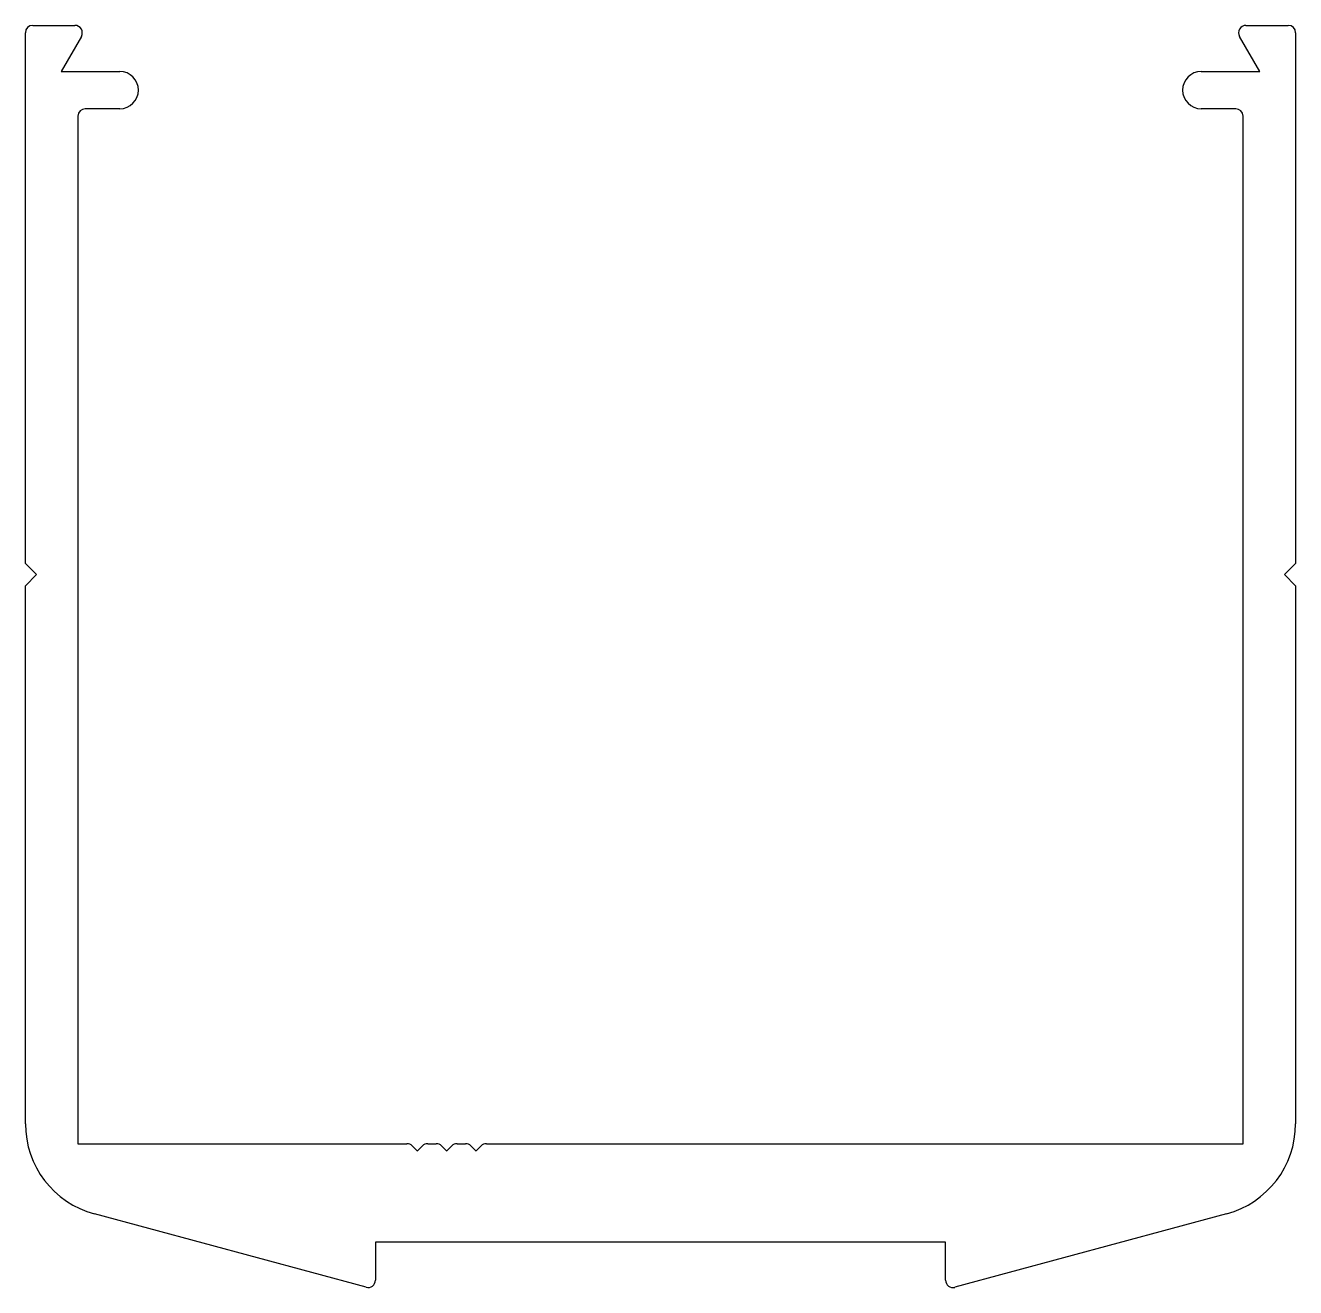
# Model space of a CAD drawing. Extents: x -21.6 to 21.6, y 0.3 to 43.3.
import ezdxf

# ---------------------------------------------------------------- set-up
doc = ezdxf.new("R2010")
doc.units = 0
doc.layers.add('1', color=7, linetype='CONTINUOUS')

msp = doc.modelspace()

# ---------------------------------------------------------------- linework, layer by layer
at = {"layer": '1', "color": 7, "linetype": 'CONTINUOUS'}
for p, q in [((-21.398, 43.31), (-19.958, 43.31)), ((19.942, 43.31), (21.382, 43.31)), ((-21.648, 24.981), (-21.648, 43.06)), ((-19.741, 42.935), (-20.431, 41.74)), ((20.416, 41.74), (19.726, 42.935)), ((21.632, 43.06), (21.632, 24.981)), ((-20.431, 41.74), (-18.433, 41.74)), ((18.417, 41.74), (20.416, 41.74)), ((-18.433, 40.47), (-19.608, 40.47)), ((19.592, 40.47), (18.417, 40.47)), ((-19.858, 40.22), (-19.858, 5.21)), ((19.842, 5.21), (19.842, 40.22)), ((-21.268, 24.601), (-21.648, 24.981)), ((21.632, 24.981), (21.252, 24.601)), ((-21.648, 24.221), (-21.268, 24.601)), ((21.252, 24.601), (21.632, 24.221)), ((-21.648, 5.892), (-21.648, 24.221)), ((21.632, 24.221), (21.632, 5.892)), ((-19.858, 5.21), (-8.647, 5.21)), ((-7.94, 5.21), (-7.647, 5.21)), ((-6.94, 5.21), (-6.647, 5.21)), ((-5.94, 5.21), (-4.664, 5.21)), ((-4.664, 5.21), (19.842, 5.21)), ((-8.471, 5.137), (-8.299, 4.966)), ((-8.288, 4.966), (-8.117, 5.137)), ((-7.471, 5.137), (-7.299, 4.966)), ((-7.288, 4.966), (-7.117, 5.137)), ((-6.471, 5.137), (-6.3, 4.966)), ((-6.288, 4.966), (-6.117, 5.137)), ((-10.04, 0.319), (-19.297, 2.822)), ((19.282, 2.822), (10.023, 0.319)), ((9.707, 1.86), (-9.723, 1.86)), ((-9.723, 1.86), (-9.723, 0.56)), ((9.707, 0.56), (9.707, 1.86))]:
    msp.add_line(p, q, dxfattribs=at)
for centre, radius, start, end in [((-21.398, 43.06), 0.25, 90, 180), ((-19.958, 43.06), 0.25, 330, 90), ((19.942, 43.06), 0.25, 90, 210), ((21.382, 43.06), 0.25, 0, 90), ((-18.433, 41.105), 0.635, 270, 90), ((18.417, 41.105), 0.635, 90, 270), ((-19.608, 40.22), 0.25, 90, 180), ((19.592, 40.22), 0.25, 0, 90), ((-18.468, 5.892), 3.18, 180, 254.873), ((18.452, 5.892), 3.18, 285.127, 360), ((-8.647, 4.96), 0.25, 45, 90), ((-7.94, 4.96), 0.25, 90, 135), ((-7.647, 4.96), 0.25, 45, 90), ((-6.94, 4.96), 0.25, 90, 135), ((-6.647, 4.96), 0.25, 45, 90), ((-5.94, 4.96), 0.25, 90, 135), ((-8.294, 4.971), 0.008, 225, 315), ((-7.294, 4.971), 0.008, 225, 315), ((-6.294, 4.971), 0.008, 225, 315), ((-9.973, 0.56), 0.25, 254.3831, 360), ((9.957, 0.56), 0.25, 180, 285.127)]:
    msp.add_arc(centre, radius, start, end, dxfattribs=at)

doc.saveas('drawing.dxf')
